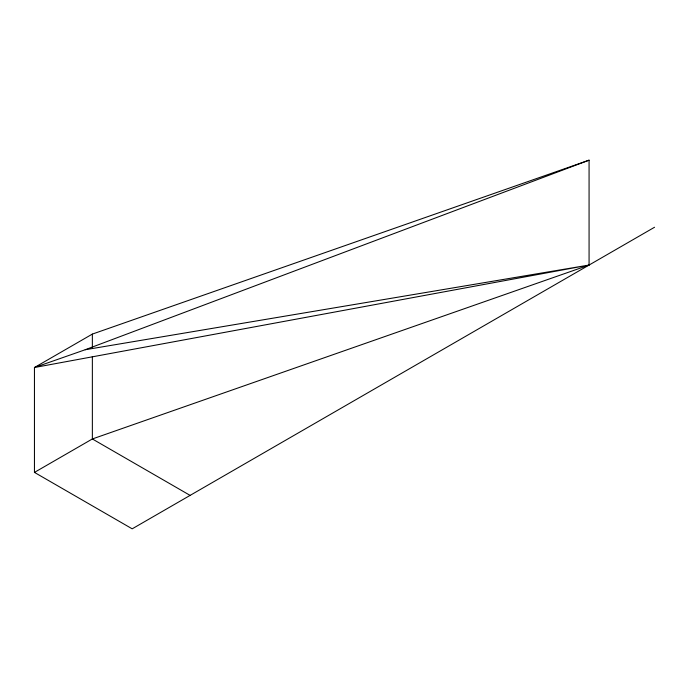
<?xml version="1.0" encoding="UTF-8"?>
<svg xmlns="http://www.w3.org/2000/svg" width="689" height="689" viewBox="0 0 689 689"><rect width="100%" height="100%" fill="white"/><g stroke="black" fill="none" stroke-linecap="round" stroke-linejoin="round"><path stroke-width="1.03" d="M34.45 472.396L92.36 438.962L589.069 265.05L589.069 160.175L92.36 334.087L34.45 367.521L34.45 472.396L132.193 528.825L654.55 227.249M85.203 349.736L589.069 265.05L34.45 367.521L85.203 349.736L589.069 160.175M190.104 495.391L92.36 438.962L92.36 356.558M92.36 334.087L92.36 347.997"/></g></svg>
